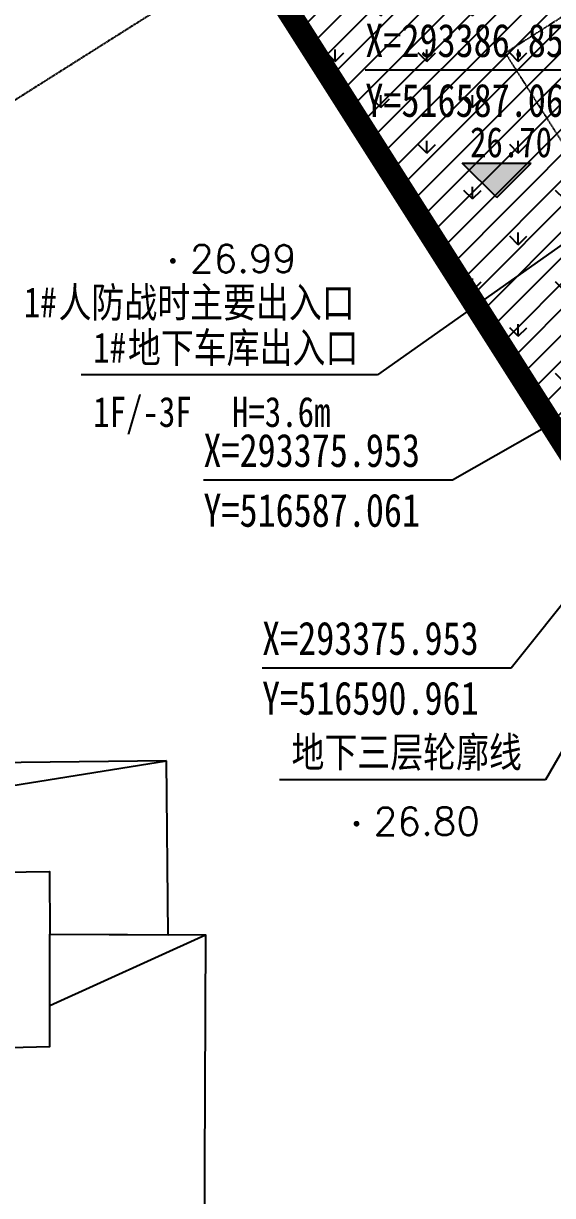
# Model space of a CAD drawing. Extents: x 1977 to 1034874806, y 3985 to 587211952.
# Drawn here: x 516558814 to 516581879, y 293339352 to 293390431 of the extents above; entities that cross this region are included whole.
import ezdxf
from ezdxf.xclip import XClip

# ---------------------------------------------------------------- set-up
doc = ezdxf.new("R2010")
doc.units = 0
doc.header["$LTSCALE"] = 10
doc.header["$MEASUREMENT"] = 0
doc.header["$XCLIPFRAME"] = 0
for name, pattern in [('ACAD_ISO04W100', [30, 24, -3, 0, -3]), ('X-地形图$0$444', [0.3, 0.2, -0.1]), ('红线参照$0$DIVIDE2', [0.625, 0.25, -0.125, 0, -0.125, 0, -0.125])]:
    doc.linetypes.add(name, pattern=pattern)
for name, color, linetype in [('01-标注_符号2', 200, 'Continuous'), ('DIM_ELEV', 3, 'Continuous'), ('M-建筑 坐标', 3, 'Continuous'), ('M-用地 地形图', 8, 'Continuous'), ('M-用地 建筑退线', 5, 'Continuous'), ('M-用地 红线', 20, 'ACAD_ISO04W100'), ('M-绿化 填充 实土109', 126, 'Continuous'), ('M-绿化 首层轮廓', 197, 'Continuous'), ('PUB_TEXT', 7, 'Continuous'), ('SPACE_HATCH', 8, 'Continuous'), ('X-地形图$0$GCD', 1, 'Continuous'), ('X-地形图$0$电力', 7, 'Continuous')]:
    doc.layers.add(name, color=color, linetype=linetype)
doc.styles.add('-黑体', font='simhei.ttf', dxfattribs={"width": 0.8})
doc.styles.add('X-地形图$0$HZ', font='simplex.shx', dxfattribs={"bigfont": 'hztxt.shx'})
doc.styles.add('黑体', font='simhei.ttf', dxfattribs={"width": 0.8})

# ---------------------------------------------------------------- blocks, each defined once
blk = doc.blocks.new('X-地形图$0$BC200')
at = {"linetype": 'Continuous', "const_width": 0.25, "flags": 128}
blk.add_lwpolyline([(-0.125, 0, 1), (0.125, 0, 1)], format="xyb", close=True, dxfattribs=at)
blk = doc.blocks.new('X-地形图$0$A$C7BFD1BD2')
at = {"layer": 'X-地形图$0$GCD', "linetype": 'Continuous', "xscale": 0.5, "yscale": 0.5, "zscale": 0.5}
for p in [(-734.672, -369.916), (-726.665, -394.443)]:
    blk.add_blockref('X-地形图$0$BC200', p, dxfattribs=at)
at = {"layer": 'X-地形图$0$GCD', "linetype": 'Continuous', "style": 'X-地形图$0$HZ'}
for s, p in [('26.99', (-733.922, -370.416)), ('26.80', (-725.915, -394.943))]:
    blk.add_text(s, height=1.2, dxfattribs=at).set_placement(p)
blk = doc.blocks.new('dixingtu')
blk.add_lwpolyline([(516833602, 293391772), (516765370, 293498958), (516746042, 293503250), (516570155, 293391286), (516645905, 293272290)], close=True)
at = {"linetype": 'Continuous', "flags": 128}
for points in [[(516565055, 293358301), (516518876, 293357765), (516519107, 293350928), (516550729, 293351374), (516550728, 293353339), (516559956, 293353472), (516559959, 293350740), (516565122, 293350718)], [(516559959, 293350740), (516566748, 293350711), (516566691, 293337186), (516535472, 293336539), (516535143, 293345237), (516559965, 293345846)]]:
    blk.add_lwpolyline(points, close=True, dxfattribs=at)
for points in [[(516519107, 293350928), (516565055, 293358301)], [(516559963, 293347636), (516566748, 293350711)]]:
    blk.add_lwpolyline(points, dxfattribs=at)
at = {"layer": 'X-地形图$0$电力', "color": 1, "linetype": 'X-地形图$0$444', "ltscale": 15, "flags": 128}
blk.add_lwpolyline([(517099758, 293615401), (517012674, 293575859), (516921641, 293574262), (516810374, 293545381), (516653222, 293446969), (516524795, 293365826)], dxfattribs=at)
at = {"linetype": 'Continuous', "xscale": 1000, "yscale": 1000, "zscale": 1000}
blk.add_blockref('X-地形图$0$A$C7BFD1BD2', (517300000, 293750000), dxfattribs=at)

msp = doc.modelspace()

# ---------------------------------------------------------------- hatches: boundary and pattern name
at = {"layer": 'DIM_ELEV'}
msp.add_hatch(color=256, dxfattribs=at).paths.add_polyline_path([(516579445.787, 293382840.302), (516577945.787, 293384340.302), (516580945.787, 293384340.302)])
at = {"layer": 'M-绿化 填充 实土109'}
h = msp.add_hatch(dxfattribs=at)
h.set_pattern_fill('GRASS', color=256, scale=1000)
h.set_pattern_definition([(90, (517055335.4, 293344865.8), (-1995.591, 1995.591), [529.161, -3462.02]), (45, (517055335.4, 293344865.8), (-1995.592, 1995.592), [529.161, -2293.032]), (135, (517055335.4, 293344865.8), (-1995.592, -1995.592), [529.161, -2293.032])])
h.paths.add_polyline_path([(516633779.237, 293425520.516, -0.146127657), (516629658.084, 293420761.78), (516599532.014, 293401584.494, 0.239050189), (516591697.252, 293388353.48), (516585561.065, 293388353.48), (516585561.065, 293374453.48), (516587061.065, 293374453.48), (516587061.065, 293373853.48), (516591660.981, 293373853.48), (516591660.981, 293362453.758, 0.142675937), (516594320.093, 293353324.743), (516570155, 293391286), (516682790.945, 293462989.645, -0.227436235), (516679138.164, 293457112.257), (516663093.102, 293446898.487), (516658161.065, 293446898.487), (516658161.065, 293443758.91), (516639024.341, 293431577.088, 0.146127658)])
at = {"layer": 'SPACE_HATCH'}
h = msp.add_hatch(dxfattribs=at)
h.set_pattern_fill('ANSI31', color=256, scale=500, style=0)
h.set_pattern_definition([(45, (0, 0), (-561.2660076, 561.2660076), [])])
h.paths.add_polyline_path([(516629658.084, 293420761.78, 0.146127657), (516633779.237, 293425520.516, -0.146127652), (516639024.341, 293431577.088), (516658161.065, 293443758.91), (516658161.065, 293446898.487), (516663093.103, 293446898.487), (516679138.164, 293457112.257, 0.227436235), (516682790.945, 293462989.645), (516570155, 293391286), (516594320.093, 293353324.743, -0.142675937), (516591660.981, 293362453.758), (516591660.981, 293373853.48), (516587061.065, 293373853.48), (516587061.065, 293374453.48), (516585561.065, 293374453.48), (516585561.065, 293388353.48), (516591697.252, 293388353.48, -0.239050189), (516599532.014, 293401584.494)])

# ---------------------------------------------------------------- linework, layer by layer
at = {"layer": '01-标注_符号2'}
for p, q in [((516587061.065, 293384159.257), (516574254.091, 293375121.631)), ((516574254.091, 293375121.631), (516561332.073, 293375121.631)), ((516590895.908, 293373773.001), (516581577.17, 293357463.73)), ((516581577.17, 293357463.73), (516569975.111, 293357463.73))]:
    msp.add_line(p, q, dxfattribs=at)
at = {"layer": 'DIM_ELEV'}
for p, q in [((516579445.787, 293382840.302), (516577945.787, 293384340.302)), ((516577945.787, 293384340.302), (516580945.787, 293384340.302)), ((516579445.787, 293382840.302), (516580945.787, 293384340.302))]:
    msp.add_line(p, q, dxfattribs=at)
at = {"layer": 'M-建筑 坐标'}
for p, q in [((516584574.711, 293388392.072), (516573717.386, 293388392.072)), ((516587061.065, 293375953.48), (516577516.998, 293370527.797)), ((516590961.065, 293375953.48), (516580073.543, 293362338.53)), ((516577516.998, 293370527.797), (516566659.673, 293370527.797)), ((516580073.543, 293362338.53), (516569216.218, 293362338.53))]:
    msp.add_line(p, q, dxfattribs=at)
at = {"layer": 'M-用地 建筑退线', "linetype": '红线参照$0$DIVIDE2', "lineweight": -3}
msp.add_lwpolyline([(516825011.895, 293392230.907), (516761021.979, 293492753.015), (516747355.048, 293495787.91), (516579819.105, 293389139.924), (516649125.058, 293280266.885)], close=True, dxfattribs=at)
at = {"layer": 'M-用地 红线', "ltscale": 0.05, "const_width": 1000}
msp.add_lwpolyline([(516833602, 293391772), (516765370, 293498958), (516746042, 293503250), (516570155, 293391286), (516645905, 293272290), (516833602, 293391772)], close=True, dxfattribs=at)
msp.add_lwpolyline([(516833602, 293391772), (516765370, 293498958), (516746042, 293503250), (516570155, 293391286), (516645905, 293272290), (516833602, 293391772)], close=True, dxfattribs=at)
at = {"layer": 'M-绿化 首层轮廓'}
msp.add_lwpolyline([(516629658.084, 293420761.78, 0.146127657), (516633779.237, 293425520.516, -0.146127652), (516639024.341, 293431577.088), (516658161.065, 293443758.91), (516658161.065, 293446898.487), (516663093.102, 293446898.487), (516679138.164, 293457112.257, 0.227436235), (516682790.945, 293462989.645), (516570155, 293391286), (516594320.093, 293353324.743, -0.142675937), (516591660.981, 293362453.758), (516591660.981, 293373853.48), (516587061.065, 293373853.48), (516587061.065, 293374453.48), (516585561.065, 293374453.48), (516585561.065, 293388353.48), (516591697.252, 293388353.48, -0.239050189), (516599532.014, 293401584.494), (516629658.084, 293420761.78, 0.146127657)], format="xyb", close=True, dxfattribs=at)

# ---------------------------------------------------------------- block references
at = {"layer": 'M-用地 地形图'}
ref = msp.add_blockref('dixingtu', (0.068, -0.106), dxfattribs=at)
XClip(ref).set_block_clipping_path([(516546032.4072857499, 293199999.9999999404), (517191244.7300934196, 293692600.7206964493)])

# ---------------------------------------------------------------- texts
at = {"layer": '01-标注_符号2', "style": '-黑体', "width": 0.8}
for s, p in [('1#', (516558832.835, 293377620.309, -1681.987)), ('人防战时主要出入口', (516560345.072, 293377620.309, -1681.987))]:
    msp.add_text(s, height=1314.346, dxfattribs=at).set_placement(p)
at = {"layer": '01-标注_符号2', "color": 7, "style": '黑体', "width": 0.8}
for s, p in [('1#', (516561857.073, 293375646.631)), ('地下车库出入口', (516563369.309, 293375646.631)), ('1F/-3F', (516561857.073, 293372846.631)), ('H=3.6m', (516567906.018, 293372846.631)), ('地下三层轮廓线', (516570500.111, 293358018.266))]:
    msp.add_text(s, height=1314.346, dxfattribs=at).set_placement(p)
at = {"layer": 'M-建筑 坐标', "color": 0, "style": '黑体', "width": 0.8}
for s, p in [('X=293386.853', (516573717.386, 293388969.572)), ('Y=516587.061', (516573717.386, 293386360.669)), ('X=293375.953', (516566659.673, 293371105.297)), ('Y=516587.061', (516566659.673, 293368496.394)), ('X=293375.953', (516569216.218, 293362916.03)), ('Y=516590.961', (516569216.218, 293360307.127))]:
    msp.add_text(s, height=1445.78059, dxfattribs=at).set_placement(p)
at = {"layer": 'PUB_TEXT', "style": '黑体', "width": 0.8}
msp.add_text('26.70', height=1314.346, dxfattribs=at).set_placement((516578281.422, 293384600.975))

doc.saveas('drawing.dxf')
